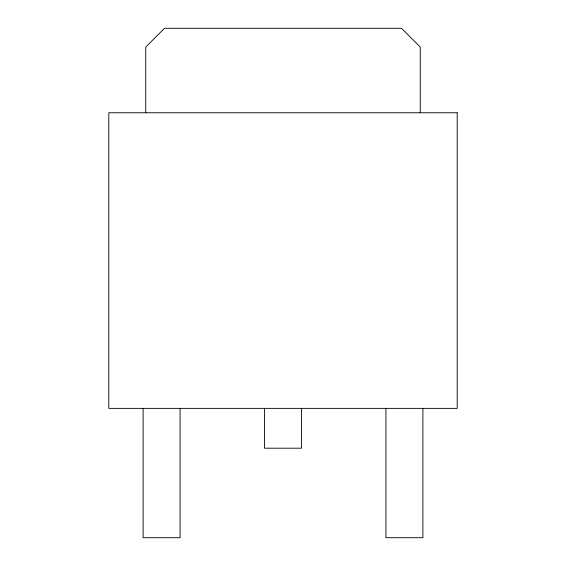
<?xml version="1.0" encoding="UTF-8"?>
<svg xmlns="http://www.w3.org/2000/svg" width="566" height="566" viewBox="0 0 566 566"><rect width="100%" height="100%" fill="white"/><g stroke="black" fill="none" stroke-linecap="round" stroke-linejoin="round"><path stroke-width="0.85" d="M422.887 408.369L422.887 537.7L385.934 537.7L385.934 408.369M420.248 112.761L420.248 47.049L401.499 28.3L164.501 28.3L145.752 47.049L145.752 112.761M301.473 408.369L301.473 448.194L264.527 448.194L264.527 408.369M180.066 408.369L180.066 537.7L143.113 537.7L143.113 408.369M457.201 112.761L108.799 112.761L108.799 408.369L457.201 408.369L457.201 112.761"/></g></svg>
